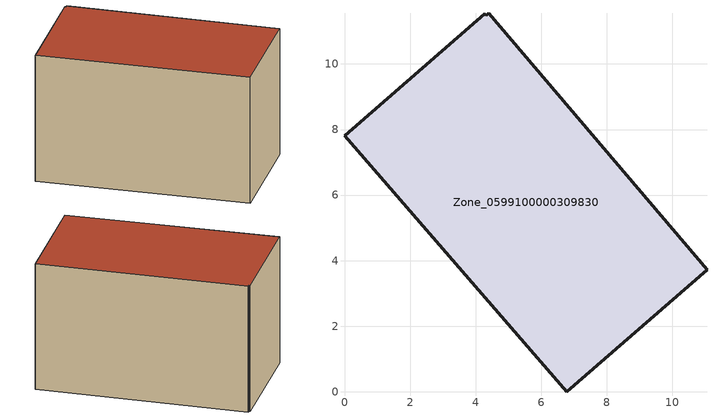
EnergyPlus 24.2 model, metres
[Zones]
Zone_0599100000309830
 floor ground (C_G): 4.4,11.55 11.06,3.72 6.79,0 0,7.81 4.28,11.53 4.33,11.48 z0
 wall outside (C_F): 6.79,0 11.06,3.72 4.4,11.55 4.33,11.48 4.28,11.53 0,7.81 6.79,0 z0:6.44
 roof outside (C_R): 11.06,3.72 4.4,11.55 4.33,11.48 4.28,11.53 0,7.81 6.79,0 z6.44
[BUILDING]
Pand.0599100000309830: North Axis=0; Terrain=City; Loads Convergence Tolerance Value=0.04; Temperature Convergence Tolerance Value=0.4; Solar Distribution=FullExterior; Maximum Number of Warmup Days=25; Minimum Number of Warmup Days=1
[Site:Location]
Rotterdam.The.Hague.AP_ZH_NLD Design_Conditions: Latitude=51.96; Longitude=4.45; Time Zone=1; Elevation=-4.5
[SITE:GROUNDTEMPERATURE:BUILDINGSURFACE]
18, 18, 18, 18, 18, 18, 18, 18, 18, 18, 18, 18
[MATERIAL] Thermal Absorptance=0.9; Solar Absorptance=0.7; Visible Absorptance=0.7
Name | Roughness | Thickness | Conductivity | Density | Specific Heat
G.TI.1946 | MediumSmooth | 0.15 | 1 | 540 | 1210
F.TI.1946 | Rough | 0.3 | 0.857143 | 1920 | 840
R.TI.1946 | MediumRough | 0.2 | 0.1 | 1500 | 1000
[CONSTRUCTION]
C_G: G.TI.1946
C_F: F.TI.1946
C_R: R.TI.1946
[ZONE]
Zone_0599100000309830: Type=1; Multiplier=1; Ceiling Height=Autocalculate; Volume=Autocalculate; Floor Area=autocalculate; Part of Total Floor Area=Yes
[ZONEINFILTRATION:DESIGNFLOWRATE]
Infil_Zone_0599100000309830: Zone or ZoneList or Space or SpaceList=Zone_0599100000309830; Schedule=AlwaysOn; Design Flow Rate Calculation Method=Flow/Area; Flow Rate per Floor Area=0.003; Constant Term Coefficient=1; Temperature Term Coefficient=0; Velocity Term Coefficient=0; Velocity Squared Term Coefficient=0
[HVACTEMPLATE:ZONE:IDEALLOADSAIRSYSTEM]
Zone_0599100000309830: Maximum Heating Supply Air Temperature=50; Minimum Cooling Supply Air Temperature=13; Maximum Heating Supply Air Humidity Ratio=0.0156; Minimum Cooling Supply Air Humidity Ratio=0.0077; Heating Limit=NoLimit; Cooling Limit=NoLimit; Dehumidification Control Type=ConstantSensibleHeatRatio; Cooling Sensible Heat Ratio=0.7; Dehumidification Setpoint=60; Humidification Control Type=None; Humidification Setpoint=30; Outdoor Air Method=None; Outdoor Air Flow Rate per Person=0.00944; Outdoor Air Flow Rate per Zone Floor Area=0; Outdoor Air Flow Rate per Zone=0; Demand Controlled Ventilation Type=None; Outdoor Air Economizer Type=NoEconomizer; Heat Recovery Type=None; Sensible Heat Recovery Effectiveness=0.7; Latent Heat Recovery Effectiveness=0.65
[ZONECONTROL:THERMOSTAT]
ThermostatControl_Zone_0599100000309830: Zone or ZoneList=Zone_0599100000309830; Control Type Schedule=DualSetpointControlType; Control 1=Thermostat_Zone_0599100000309830; Temperature Difference Between Cutout And Setpoint=0
[THERMOSTATSETPOINT:DUALSETPOINT]
Thermostat_Zone_0599100000309830: Heating Setpoint Temperature Schedule=HeatingSetpoint_Zone_0599100000309830; Cooling Setpoint Temperature Schedule=CoolingSetpoint_Zone_0599100000309830
[SCHEDULE:COMPACT]
HeatingSetpoint_Zone_0599100000309830: Through: 12/31, For: AllDays, Until: 24:00, 21
CoolingSetpoint_Zone_0599100000309830: Through: 12/31, For: AllDays, Until: 24:00, 24
DualSetpointControlType: Through: 12/31, For: AllDays, Until: 24:00, 4
AlwaysOn: Through: 12/31, For: AllDays, Until: 24:00, 1
